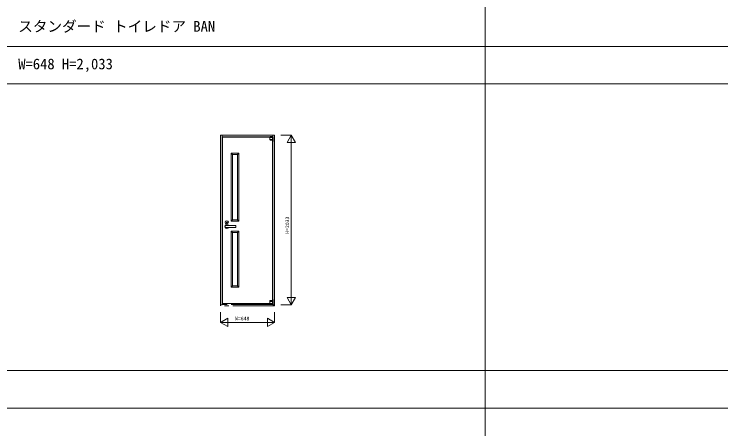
# Model space of a CAD drawing. Units: millimetres, scale not verified. Extents: x -14341 to 14341, y -10000 to 10000.
# Drawn here: x -8589 to -113, y 130 to 5102 of the extents above; entities that cross this region are included whole.
import ezdxf
from ezdxf.enums import TextEntityAlignment as Align

# ---------------------------------------------------------------- set-up
doc = ezdxf.new("R2010")
doc.units = ezdxf.units.MM
doc.header["$LTSCALE"] = 50
doc.linetypes.add('USER2', pattern=[15, 10, -1, 1, -1, 1, -1])
doc.layers.add('0-0_0', color=7, linetype='Continuous')
for name, color, linetype, lineweight in [('0-1_YKK_F1', 7, 'Continuous', 18), ('0-2_YKK_A1', 4, 'Continuous', 18), ('0-3_YKK_N1', 2, 'Continuous', 18)]:
    doc.layers.add(name, color=color, linetype=linetype, lineweight=lineweight)
doc.styles.add('ＭＳ ゴシック', font='')
doc.styles.get('ＭＳ ゴシック').set_extended_font_data('MS Gothic')

msp = doc.modelspace()

# ---------------------------------------------------------------- linework, layer by layer
at = {"layer": '0-1_YKK_F1'}
for p, q in [((-2940.01, -10000), (-2940.01, 9500)), ((-14340.01, 4715), (14159.99, 4715)), ((-14340.01, 4265), (14159.99, 4265)), ((-14340.01, 830), (14159.99, 830)), ((-14340.01, 380), (14159.99, 380))]:
    msp.add_line(p, q, dxfattribs=at)
at = {"layer": '0-2_YKK_A1'}
for p, q in [((-5521, 3622.9), (-5521, 3623.8)), ((-5520.1, 3623.8), (-5521, 3623.8)), ((-5521, 3623.8), (-5521, 3598.3)), ((-5521, 3598.3), (-5490, 3598.3)), ((-5521, 3597.3), (-5521, 3596.3)), ((-5521, 3597.3), (-5520.1, 3597.3)), ((-5513.27, 3590), (-5520.6, 3595.5)), ((-5520.4, 3597.3), (-5520.4, 3598.3)), ((-5492.83, 3597.3), (-5520.1, 3597.3)), ((-5519.21, 3625.5), (-5519.21, 3623.8)), ((-5516.91, 3631), (-5516.91, 3634)), ((-5516.91, 3634), (-5490.91, 3634)), ((-5516.91, 3631), (-5490.91, 3631)), ((-5516.91, 3629.22), (-5516.91, 3631)), ((-5516.91, 3630), (-5507.41, 3630)), ((-5507.41, 3631), (-5507.41, 3623.8)), ((-5500.41, 3627), (-5507.41, 3627)), ((-5500.41, 3623.8), (-5500.41, 3631)), ((-5500.41, 3630), (-5490.91, 3630)), ((-5490.91, 3627), (-5500.41, 3627)), ((-5490.61, 3624.1), (-5500.41, 3624.1)), ((-5494.69, 3589.8), (-5491, 3589.8)), ((-5490.35, 3623.8), (-5492.83, 3623.8)), ((-5490.35, 3597.3), (-5492.83, 3597.3)), ((-5492.21, 3589.8), (-5492, 3589.8)), ((-5491.01, 1661.07), (-5491.01, 3589.88)), ((-5490.91, 3631), (-5490.91, 3634)), ((-5490.91, 3631), (-5490.91, 3629.22)), ((-5488.01, 3630), (-5490.91, 3630)), ((-5490.91, 3629.22), (-5490.91, 3627)), ((-5490.91, 3627), (-5488.01, 3627)), ((-5490.61, 3623.8), (-5490.61, 3624.1)), ((-5490.6, 3597.3), (-5490.6, 3598.3)), ((-5490.6, 3597.3), (-5490.6, 3598.3)), ((-5490.35, 3597.3), (-5490, 3597.3)), ((-5490, 3598.3), (-5490, 3623.8)), ((-5490, 3590.8), (-5490, 3597.3)), ((-5486.01, 3629.58), (-5486.01, 3630.5)), ((-5486.01, 3619), (-5486.01, 3625)), ((-5486.01, 3625), (-5483.01, 3625)), ((-5486.01, 1679), (-5486.01, 3625)), ((-5486.01, 3611), (-5486.01, 3617)), ((-5486.01, 3611), (-5486.01, 3581)), ((-5483.01, 3630), (-5483.01, 3626)), ((-5483.01, 3626), (-5483.01, 3625)), ((-5483.01, 3619), (-5483.01, 3625)), ((-5483.01, 3617), (-5483.01, 3611)), ((-5483.01, 3581), (-5483.01, 3611)), ((-5483.01, 3581), (-5483.01, 3575)), ((-5986.51, 3437), (-5894.51, 3437)), ((-5970.51, 3421), (-5986.51, 3437)), ((-5970.51, 3421), (-5910.51, 3421)), ((-5910.51, 3421), (-5894.51, 3437)), ((-5910.51, 3421), (-5910.51, 2637)), ((-5894.51, 3437), (-5894.51, 2621)), ((-5970.51, 2637), (-5986.51, 2621)), ((-5910.51, 2637), (-5894.51, 2621)), ((-6060.01, 2562.75), (-6060.01, 2568.5)), ((-6060.01, 2552.25), (-6060.01, 2562.75)), ((-6060.01, 2546.5), (-6060.01, 2552.25)), ((-5931.01, 2569.5), (-6059.01, 2569.5)), ((-6059.01, 2545.5), (-5931.01, 2545.5)), ((-6040.01, 2598.98), (-6040.01, 2608.02)), ((-6038.01, 2608.02), (-6040.01, 2608.02)), ((-6040.01, 2598.98), (-6038.01, 2598.98)), ((-6038.01, 2598.98), (-6038.01, 2608.02)), ((-5930.01, 2568.5), (-5930.01, 2562.75)), ((-5986.51, 2501), (-5894.51, 2501)), ((-5970.51, 2485), (-5986.51, 2501)), ((-5970.51, 2485), (-5910.51, 2485)), ((-5910.51, 2485), (-5894.51, 2501)), ((-5910.51, 2485), (-5910.51, 1843)), ((-5894.51, 2501), (-5894.51, 1827)), ((-5970.51, 1843), (-5986.51, 1827)), ((-5910.51, 1843), (-5894.51, 1827)), ((-5550.61, 1630.9), (-5550.61, 1631.5)), ((-5544.61, 1630.9), (-5550.61, 1630.9)), ((-5519.21, 1630.9), (-5544.61, 1630.9)), ((-5521.01, 1666.2), (-5521.01, 1658.7)), ((-5490.91, 1658.7), (-5521.01, 1658.7)), ((-5490.91, 1657.7), (-5521.01, 1657.7)), ((-5518.18, 1631.2), (-5520.66, 1631.2)), ((-5520.41, 1658.7), (-5520.41, 1657.7)), ((-5516.32, 1667.2), (-5520.01, 1667.2)), ((-5512.41, 1631.2), (-5518.18, 1631.2)), ((-5511.73, 1667.2), (-5516.32, 1667.2)), ((-5515.41, 1627), (-5515.41, 1624)), ((-5515.41, 1624), (-5483.01, 1624)), ((-5507.01, 1667.2), (-5511.73, 1667.2)), ((-5507.91, 1627.3), (-5507.91, 1627)), ((-5498.38, 1667.2), (-5507.01, 1667.2)), ((-5500.91, 1627), (-5500.91, 1627.3)), ((-5498.87, 1667.2), (-5498.98, 1667.2)), ((-5498.01, 1627.3), (-5498.01, 1629.3)), ((-5490.35, 1660.5), (-5497.73, 1666.95)), ((-5497.34, 1631.2), (-5490.91, 1631.2)), ((-5495.21, 1629.3), (-5495.21, 1631.2)), ((-5491.81, 1630.9), (-5495.21, 1630.9)), ((-5491.81, 1630.9), (-5491.61, 1630.9)), ((-5490.01, 1658.7), (-5490.91, 1658.7)), ((-5490.91, 1631.2), (-5490.01, 1631.2)), ((-5490.61, 1657.7), (-5490.61, 1658.7)), ((-5490.61, 1658.7), (-5490.61, 1657.7)), ((-5490.41, 1627), (-5488.01, 1627)), ((-5490.01, 1658.7), (-5490.01, 1659.75)), ((-5490.01, 1624), (-5487.61, 1624)), ((-5486.01, 1679), (-5486.01, 1629)), ((-5486.01, 1679), (-5483.01, 1679)), ((-5486.01, 1617.5), (-5486.01, 1621.4)), ((-5483.01, 1679), (-5483.01, 1617.5)), ((-5483.01, 1637), (-5483.01, 1635)), ((-5483.01, 1635), (-5483.01, 1629))]:
    msp.add_line(p, q, dxfattribs=at)
at = {"layer": '0-2_YKK_A1', "linetype": 'USER2'}
for p, q in [((-6114.01, 1605.5), (-6114.01, 1617.5)), ((-6094.01, 1617.5), (-6114.01, 1617.5)), ((-5486.01, 1621), (-6094.01, 1621)), ((-6094.01, 1621), (-6094.01, 1617.5)), ((-5486.01, 1621), (-5486.01, 1617.5)), ((-5486.01, 1617.5), (-5466.01, 1617.5)), ((-5466.01, 1605.5), (-5466.01, 1617.5)), ((-5466.01, 1605.5), (-6114.01, 1605.5))]:
    msp.add_line(p, q, dxfattribs=at)
at = {"layer": '0-2_YKK_A1'}
msp.add_lwpolyline([(-6114.01, 1617.5), (-6094.01, 1617.5), (-6094.01, 3650.5), (-6114.01, 3650.5)], close=True, dxfattribs=at)
for points in [[(-5490.91, 3630.5), (-5486.01, 3630.5), (-5486.01, 3650.5), (-6094.01, 3650.5), (-6094.01, 3630.5), (-5516.91, 3630.5)], [(-5486.01, 3650.5), (-5466.01, 3650.5), (-5466.01, 1617.5), (-5486.01, 1617.5)], [(-5519.21, 3625.5), (-6089.01, 3625.5), (-6089.01, 1631.5), (-5521.01, 1631.5)], [(-5492.83, 3623.8), (-5513.67, 3623.8), (-5520.1, 3623.8)], [(-5507.41, 3624.1), (-5519.21, 3624.1), (-5519.21, 3623.8)], [(-5507.41, 3627), (-5516.91, 3627), (-5516.91, 3629.22)], [(-5512.67, 3589.8), (-5504, 3589.8), (-5499.28, 3589.8), (-5494.69, 3589.8)], [(-5503.11, 3623.8), (-5500.23, 3623.8), (-5497.87, 3623.8)], [(-5490, 3622.9), (-5490, 3623.8), (-5490.35, 3623.8)], [(-5483.01, 3630), (-5486.01, 3630), (-5486.01, 3629.58)], [(-5483.01, 3619), (-5483.01, 3617), (-5486.01, 3617), (-5486.01, 3619)], [(-5483.01, 3575), (-5486.01, 3575), (-5486.01, 3581)], [(-5483.01, 3630), (-5483.01, 3610.4), (-5483.01, 3575)], [(-5894.51, 2621), (-5986.51, 2621), (-5986.51, 3437)], [(-5910.51, 2637), (-5970.51, 2637), (-5970.51, 3421)], [(-5930.01, 2562.75), (-5930.01, 2552.25), (-5930.01, 2546.5)], [(-5894.51, 1827), (-5986.51, 1827), (-5986.51, 2501)], [(-5910.51, 1843), (-5970.51, 1843), (-5970.51, 2485)], [(-5521.01, 1657.7), (-5521.01, 1631.2), (-5520.66, 1631.2)], [(-5512.81, 1630.9), (-5519.21, 1630.9), (-5519.21, 1631.2)], [(-5515.41, 1627), (-5493.41, 1627), (-5490.41, 1627)], [(-5515.41, 1624), (-5515.41, 1621.4), (-5483.01, 1621.4)], [(-5512.81, 1631.2), (-5512.81, 1629.3), (-5495.21, 1629.3)], [(-5497.34, 1631.2), (-5507.01, 1631.2), (-5512.41, 1631.2)], [(-5510.01, 1629.3), (-5510.01, 1627.3), (-5498.01, 1627.3)], [(-5490.61, 1631.2), (-5490.61, 1630.9), (-5491.61, 1630.9)], [(-5490.01, 1631.2), (-5490.01, 1657.7), (-5490.91, 1657.7)]]:
    msp.add_lwpolyline(points, dxfattribs=at)
for centre, radius in [((-6039.01, 2606.5), 19), ((-6039.01, 2603.5), 5.05)]:
    msp.add_circle(centre, radius, dxfattribs=at)
for centre, radius, start, end in [((-5520, 3596.3), 1, 180, 233.1301), ((-5512.67, 3590.8), 1, 233.1301, 270), ((-5491, 3590.8), 1, 270, 0), ((-5488.01, 3625), 5, 0, 90), ((-5488.01, 3625), 2, 0, 90), ((-6039.01, 2557.5), 23.5, 153.33134, 206.66866), ((-6059.01, 2568.5), 1, 90, 180), ((-6059.01, 2546.5), 1, 180, 270), ((-6039.01, 2557.5), 23.5, 30.70636, 149.36289), ((-6039.01, 2557.5), 23.5, 210.63711, 329.29364), ((-5931.01, 2568.5), 1, 0, 90), ((-5931.01, 2546.5), 1, 270, 0), ((-5520.01, 1666.2), 1, 90, 180), ((-5498.38, 1666.2), 1, 48.81407, 90), ((-5491.01, 1659.75), 1, 0, 48.81407), ((-5488.01, 1629), 2, 270, 0), ((-5488.01, 1629), 5, 270, 0)]:
    msp.add_arc(centre, radius, start, end, dxfattribs=at)
at = {"layer": '0-3_YKK_N1'}
for p, q in [((-5391.01, 3650.5), (-5266.01, 3650.5)), ((-5316.01, 3563.9), (-5266.01, 3650.5)), ((-5266.01, 1617.5), (-5266.01, 3650.5)), ((-5266.01, 3650.5), (-5216.01, 3563.9)), ((-5316.01, 3563.9), (-5216.01, 3563.9)), ((-5316.01, 1704.1), (-5266.01, 1617.5)), ((-5316.01, 1704.1), (-5216.01, 1704.1)), ((-5266.01, 1617.5), (-5216.01, 1704.1)), ((-5391.01, 1617.5), (-5266.01, 1617.5)), ((-6114.01, 1530.5), (-6114.01, 1405.5)), ((-5466.01, 1530.5), (-5466.01, 1405.5)), ((-6114.01, 1405.5), (-6027.41, 1455.5)), ((-6027.41, 1455.5), (-6027.41, 1355.5)), ((-5552.61, 1455.5), (-5552.61, 1355.5)), ((-5552.61, 1455.5), (-5466.01, 1405.5)), ((-6114.01, 1405.5), (-5466.01, 1405.5)), ((-6114.01, 1405.5), (-6027.41, 1355.5)), ((-5552.61, 1355.5), (-5466.01, 1405.5))]:
    msp.add_line(p, q, dxfattribs=at)

# ---------------------------------------------------------------- texts
at = {"layer": '0-0_0', "style": 'ＭＳ ゴシック'}
for s, p in [('スタンダード トイレドア BAN', (-8540.01, 4852.5)), ('W=648 H=2,033', (-8540.01, 4402.5))]:
    msp.add_text(s, height=128.3, dxfattribs=at).set_placement(p, align=Align.BOTTOM_LEFT)
at = {"layer": '0-3_YKK_N1', "color": 7, "style": 'ＭＳ ゴシック'}
msp.add_text('H=2033', height=43.99, rotation=90, dxfattribs=at).set_placement((-5278.01, 2469), align=Align.BOTTOM_LEFT)
msp.add_text('W=648', height=43.99, dxfattribs=at).set_placement((-5940.01, 1417.5), align=Align.BOTTOM_LEFT)

doc.saveas('drawing.dxf')
